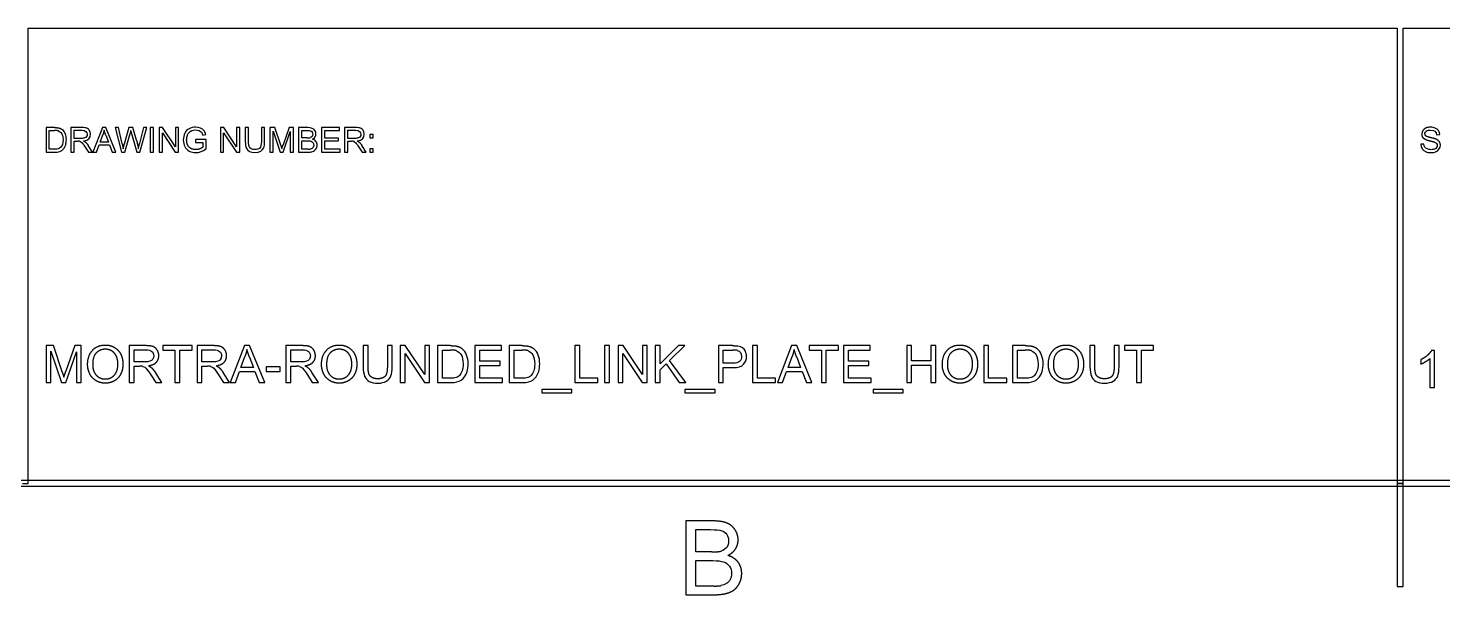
# Model space of a CAD drawing. Header units: millimetres. Extents: x -205 to 205, y -139 to 139.
# Drawn here: x 66.8 to 135.4, y -138.7 to -111.3 of the extents above; entities that cross this region are included whole.
import ezdxf

# ---------------------------------------------------------------- set-up
doc = ezdxf.new("R2010")
doc.units = ezdxf.units.MM
doc.layers.add('visible', color=7, linetype='Continuous', lineweight=30)

msp = doc.modelspace()

# ---------------------------------------------------------------- linework, layer by layer
at = {"layer": 'visible'}
for p, q in [((66.807, -133.333), (66.807, -111.251)), ((66.807, -111.251), (133.193, -111.251)), ((133.193, -111.251), (133.193, -133.333)), ((133.473, -133.333), (133.473, -111.251)), ((133.473, -111.251), (200, -111.251)), ((67.667, -116.07), (67.667, -117.263)), ((68.078, -116.07), (67.667, -116.07)), ((67.825, -117.122), (67.825, -116.211)), ((67.825, -116.211), (68.075, -116.211)), ((68.873, -116.07), (68.873, -117.263)), ((69.402, -116.07), (68.873, -116.07)), ((69.031, -116.597), (69.031, -116.202)), ((69.031, -116.202), (69.408, -116.202)), ((69.37, -116.597), (69.031, -116.597)), ((70.401, -116.07), (69.943, -117.263)), ((70.287, -116.773), (70.418, -116.423)), ((70.571, -116.07), (70.401, -116.07)), ((70.567, -116.443), (70.692, -116.773)), ((71.059, -117.263), (70.571, -116.07)), ((71.015, -116.07), (71.332, -117.263)), ((71.177, -116.07), (71.015, -116.07)), ((71.359, -116.852), (71.177, -116.07)), ((71.69, -116.07), (71.463, -116.876)), ((71.493, -117.263), (71.746, -116.354)), ((71.881, -116.07), (71.69, -116.07)), ((71.819, -116.354), (72.07, -117.263)), ((72.051, -116.674), (71.881, -116.07)), ((72.391, -116.07), (72.204, -116.837)), ((72.222, -117.263), (72.549, -116.07)), ((72.549, -116.07), (72.391, -116.07)), ((72.724, -116.07), (72.724, -117.263)), ((72.882, -116.07), (72.724, -116.07)), ((72.882, -117.263), (72.882, -116.07)), ((73.158, -116.07), (73.158, -117.263)), ((73.32, -116.07), (73.158, -116.07)), ((73.31, -116.326), (73.936, -117.263)), ((73.31, -117.263), (73.31, -116.326)), ((73.947, -117.007), (73.32, -116.07)), ((73.947, -116.07), (73.947, -117.007)), ((74.098, -116.07), (73.947, -116.07)), ((74.098, -117.263), (74.098, -116.07)), ((75.267, -116.443), (75.409, -116.404)), ((76.121, -116.07), (76.121, -117.263)), ((76.283, -116.07), (76.121, -116.07)), ((76.273, -116.326), (76.899, -117.263)), ((76.273, -117.263), (76.273, -116.326)), ((76.91, -117.007), (76.283, -116.07)), ((76.91, -116.07), (76.91, -117.007)), ((77.061, -116.07), (76.91, -116.07)), ((77.061, -117.263), (77.061, -116.07)), ((77.329, -116.07), (77.329, -116.759)), ((77.487, -116.07), (77.329, -116.07)), ((77.487, -116.759), (77.487, -116.07)), ((78.109, -116.07), (78.109, -116.759)), ((78.267, -116.07), (78.109, -116.07)), ((78.267, -116.759), (78.267, -116.07)), ((78.525, -116.07), (78.525, -117.263)), ((78.763, -116.07), (78.525, -116.07)), ((78.677, -116.248), (79.022, -117.263)), ((78.677, -117.263), (78.677, -116.248)), ((79.045, -116.915), (78.763, -116.07)), ((79.165, -117.263), (79.512, -116.265)), ((79.451, -116.07), (79.166, -116.9)), ((79.664, -116.07), (79.451, -116.07)), ((79.512, -116.265), (79.512, -117.263)), ((79.664, -117.263), (79.664, -116.07)), ((79.912, -116.07), (79.912, -117.263)), ((80.36, -116.07), (79.912, -116.07)), ((80.07, -116.571), (80.07, -116.211)), ((80.07, -116.211), (80.308, -116.211)), ((80.328, -116.571), (80.07, -116.571)), ((81.033, -116.07), (81.033, -117.263)), ((81.896, -116.07), (81.033, -116.07)), ((81.191, -116.211), (81.896, -116.211)), ((81.191, -116.576), (81.191, -116.211)), ((81.851, -116.576), (81.191, -116.576)), ((81.851, -116.716), (81.851, -116.576)), ((81.896, -116.211), (81.896, -116.07)), ((82.144, -116.07), (82.144, -117.263)), ((82.673, -116.07), (82.144, -116.07)), ((82.302, -116.597), (82.302, -116.202)), ((82.302, -116.202), (82.68, -116.202)), ((82.641, -116.597), (82.302, -116.597)), ((83.367, -116.399), (83.367, -116.566)), ((83.534, -116.399), (83.367, -116.399)), ((83.367, -116.566), (83.534, -116.566)), ((83.534, -116.566), (83.534, -116.399)), ((135.096, -116.418), (135.247, -116.406)), ((67.667, -117.263), (68.097, -117.263)), ((68.079, -117.122), (67.825, -117.122)), ((68.873, -117.263), (69.031, -117.263)), ((69.031, -116.733), (69.214, -116.733)), ((69.031, -117.263), (69.031, -116.733)), ((69.568, -117.015), (69.726, -117.263)), ((69.924, -117.263), (69.717, -116.938)), ((69.726, -117.263), (69.924, -117.263)), ((69.943, -117.263), (70.111, -117.263)), ((70.111, -117.263), (70.242, -116.902)), ((70.242, -116.902), (70.74, -116.902)), ((70.692, -116.773), (70.287, -116.773)), ((70.74, -116.902), (70.88, -117.263)), ((70.88, -117.263), (71.059, -117.263)), ((71.332, -117.263), (71.493, -117.263)), ((72.07, -117.263), (72.222, -117.263)), ((72.724, -117.263), (72.882, -117.263)), ((73.158, -117.263), (73.31, -117.263)), ((73.936, -117.263), (74.098, -117.263)), ((75.427, -116.654), (74.922, -116.655)), ((74.922, -116.655), (74.922, -116.795)), ((74.922, -116.795), (75.272, -116.795)), ((75.272, -116.795), (75.272, -117.017)), ((75.427, -117.097), (75.427, -116.654)), ((76.121, -117.263), (76.273, -117.263)), ((76.899, -117.263), (77.061, -117.263)), ((78.525, -117.263), (78.677, -117.263)), ((79.022, -117.263), (79.165, -117.263)), ((79.512, -117.263), (79.664, -117.263)), ((79.912, -117.263), (80.367, -117.263)), ((80.07, -117.122), (80.07, -116.712)), ((80.07, -116.712), (80.346, -116.712)), ((80.367, -117.122), (80.07, -117.122)), ((81.033, -117.263), (81.924, -117.263)), ((81.191, -116.716), (81.851, -116.716)), ((81.191, -117.122), (81.191, -116.716)), ((81.924, -117.122), (81.191, -117.122)), ((81.924, -117.263), (81.924, -117.122)), ((82.144, -117.263), (82.302, -117.263)), ((82.302, -116.733), (82.485, -116.733)), ((82.302, -117.263), (82.302, -116.733)), ((82.839, -117.015), (82.997, -117.263)), ((83.196, -117.263), (82.988, -116.938)), ((82.997, -117.263), (83.196, -117.263)), ((83.367, -117.096), (83.367, -117.263)), ((83.534, -117.096), (83.367, -117.096)), ((83.367, -117.263), (83.534, -117.263)), ((83.534, -117.263), (83.534, -117.096)), ((134.482, -116.867), (134.333, -116.88)), ((67.667, -126.65), (67.667, -128.44)), ((68.023, -126.65), (67.667, -126.65)), ((68.447, -127.918), (68.023, -126.65)), ((69.056, -126.65), (68.627, -127.896)), ((69.374, -126.65), (69.056, -126.65)), ((69.374, -128.44), (69.374, -126.65)), ((71.705, -126.65), (71.705, -128.44)), ((72.498, -126.65), (71.705, -126.65)), ((71.942, -127.44), (71.942, -126.848)), ((71.942, -126.848), (72.508, -126.848)), ((73.327, -126.65), (73.327, -126.862)), ((74.746, -126.65), (73.327, -126.65)), ((73.327, -126.862), (73.917, -126.862)), ((73.917, -126.862), (73.917, -128.44)), ((74.153, -126.862), (74.746, -126.862)), ((74.153, -128.44), (74.153, -126.862)), ((74.746, -126.862), (74.746, -126.65)), ((74.992, -126.65), (74.992, -128.44)), ((75.786, -126.65), (74.992, -126.65)), ((75.229, -127.44), (75.229, -126.848)), ((75.229, -126.848), (75.795, -126.848)), ((77.285, -126.65), (76.597, -128.44)), ((77.54, -126.65), (77.285, -126.65)), ((78.272, -128.44), (77.54, -126.65)), ((79.298, -126.65), (79.298, -128.44)), ((80.091, -126.65), (79.298, -126.65)), ((79.534, -127.44), (79.534, -126.848)), ((79.534, -126.848), (80.101, -126.848)), ((83.048, -126.65), (83.048, -127.684)), ((83.284, -126.65), (83.048, -126.65)), ((83.284, -127.683), (83.284, -126.65)), ((84.218, -126.65), (84.218, -127.683)), ((84.455, -126.65), (84.218, -126.65)), ((84.455, -127.684), (84.455, -126.65)), ((84.847, -126.65), (84.847, -128.44)), ((85.09, -126.65), (84.847, -126.65)), ((86.03, -128.055), (85.09, -126.65)), ((86.03, -126.65), (86.03, -128.055)), ((86.257, -126.65), (86.03, -126.65)), ((86.257, -128.44), (86.257, -126.65)), ((86.655, -126.65), (86.655, -128.44)), ((87.271, -126.65), (86.655, -126.65)), ((86.892, -128.229), (86.892, -126.862)), ((86.892, -126.862), (87.267, -126.862)), ((88.465, -126.65), (88.465, -128.44)), ((89.759, -126.65), (88.465, -126.65)), ((88.702, -126.862), (89.759, -126.862)), ((88.702, -127.41), (88.702, -126.862)), ((89.759, -126.862), (89.759, -126.65)), ((90.128, -126.65), (90.128, -128.44)), ((90.744, -126.65), (90.128, -126.65)), ((90.364, -128.229), (90.364, -126.862)), ((90.364, -126.862), (90.74, -126.862)), ((93.314, -126.65), (93.314, -128.44)), ((93.55, -126.65), (93.314, -126.65)), ((93.55, -128.229), (93.55, -126.65)), ((94.754, -126.65), (94.754, -128.44)), ((94.991, -126.65), (94.754, -126.65)), ((94.991, -128.44), (94.991, -126.65)), ((95.406, -126.65), (95.406, -128.44)), ((95.649, -126.65), (95.406, -126.65)), ((96.589, -128.055), (95.649, -126.65)), ((96.589, -126.65), (96.589, -128.055)), ((96.816, -126.65), (96.589, -126.65)), ((96.816, -128.44), (96.816, -126.65)), ((97.204, -126.65), (97.204, -128.44)), ((97.441, -126.65), (97.204, -126.65)), ((97.441, -127.538), (97.441, -126.65)), ((98.33, -126.65), (97.441, -127.538)), ((97.9, -127.376), (98.651, -126.65)), ((98.651, -126.65), (98.33, -126.65)), ((100.272, -126.65), (100.272, -128.44)), ((100.947, -126.65), (100.272, -126.65)), ((100.508, -127.501), (100.508, -126.862)), ((100.508, -126.862), (100.966, -126.862)), ((101.929, -126.65), (101.929, -128.44)), ((102.166, -126.65), (101.929, -126.65)), ((102.166, -128.229), (102.166, -126.65)), ((103.82, -126.65), (103.133, -128.44)), ((104.075, -126.65), (103.82, -126.65)), ((104.808, -128.44), (104.075, -126.65)), ((104.677, -126.65), (104.677, -126.862)), ((106.096, -126.65), (104.677, -126.65)), ((104.677, -126.862), (105.267, -126.862)), ((105.267, -126.862), (105.267, -128.44)), ((105.504, -126.862), (106.096, -126.862)), ((105.504, -128.44), (105.504, -126.862)), ((106.096, -126.862), (106.096, -126.65)), ((106.343, -126.65), (106.343, -128.44)), ((107.637, -126.65), (106.343, -126.65)), ((106.58, -126.862), (107.637, -126.862)), ((106.58, -127.41), (106.58, -126.862)), ((107.637, -126.862), (107.637, -126.65)), ((109.404, -126.65), (109.404, -128.44)), ((109.641, -126.65), (109.404, -126.65)), ((109.641, -127.385), (109.641, -126.65)), ((110.571, -126.65), (110.571, -127.385)), ((110.808, -126.65), (110.571, -126.65)), ((110.808, -128.44), (110.808, -126.65)), ((113.137, -126.65), (113.137, -128.44)), ((113.373, -126.65), (113.137, -126.65)), ((113.373, -128.229), (113.373, -126.65)), ((114.537, -126.65), (114.537, -128.44)), ((115.153, -126.65), (114.537, -126.65)), ((114.774, -128.229), (114.774, -126.862)), ((114.774, -126.862), (115.15, -126.862)), ((118.29, -126.65), (118.29, -127.684)), ((118.527, -126.65), (118.29, -126.65)), ((118.527, -127.683), (118.527, -126.65)), ((119.461, -126.65), (119.461, -127.683)), ((119.698, -126.65), (119.461, -126.65)), ((119.698, -127.684), (119.698, -126.65)), ((119.958, -126.65), (119.958, -126.862)), ((121.376, -126.65), (119.958, -126.65)), ((119.958, -126.862), (120.548, -126.862)), ((120.548, -126.862), (120.548, -128.44)), ((120.784, -126.862), (121.376, -126.862)), ((120.784, -128.44), (120.784, -126.862)), ((121.376, -126.862), (121.376, -126.65)), ((134.993, -126.879), (134.851, -126.879)), ((134.993, -128.676), (134.993, -126.879)), ((67.895, -126.917), (68.413, -128.44)), ((67.895, -128.44), (67.895, -126.917)), ((68.626, -128.44), (69.146, -126.942)), ((69.146, -126.942), (69.146, -128.44)), ((72.451, -127.44), (71.942, -127.44)), ((75.738, -127.44), (75.229, -127.44)), ((77.114, -127.705), (77.31, -127.18)), ((77.534, -127.21), (77.72, -127.705)), ((80.043, -127.44), (79.534, -127.44)), ((85.074, -127.034), (86.014, -128.44)), ((85.074, -128.44), (85.074, -127.034)), ((89.692, -127.41), (88.702, -127.41)), ((89.692, -127.62), (89.692, -127.41)), ((95.633, -127.034), (96.573, -128.44)), ((95.633, -128.44), (95.633, -127.034)), ((97.441, -127.82), (97.734, -127.534)), ((97.734, -127.534), (98.371, -128.44)), ((98.684, -128.44), (97.9, -127.376)), ((100.971, -127.501), (100.508, -127.501)), ((103.649, -127.705), (103.846, -127.18)), ((104.069, -127.21), (104.256, -127.705)), ((107.57, -127.41), (106.58, -127.41)), ((107.57, -127.62), (107.57, -127.41)), ((110.571, -127.385), (109.641, -127.385)), ((134.333, -127.329), (134.333, -127.541)), ((134.773, -127.276), (134.773, -128.676)), ((71.942, -127.645), (72.216, -127.645)), ((71.942, -128.44), (71.942, -127.645)), ((72.747, -128.068), (72.984, -128.44)), ((73.282, -128.44), (72.971, -127.953)), ((75.229, -127.645), (75.504, -127.645)), ((75.229, -128.44), (75.229, -127.645)), ((76.035, -128.068), (76.271, -128.44)), ((76.569, -128.44), (76.258, -127.953)), ((76.849, -128.44), (77.045, -127.898)), ((77.045, -127.898), (77.794, -127.898)), ((77.72, -127.705), (77.114, -127.705)), ((77.794, -127.898), (78.002, -128.44)), ((78.348, -127.682), (78.348, -127.903)), ((79.023, -127.682), (78.348, -127.682)), ((78.348, -127.903), (79.023, -127.903)), ((79.023, -127.903), (79.023, -127.682)), ((79.534, -127.645), (79.809, -127.645)), ((79.534, -128.44), (79.534, -127.645)), ((80.34, -128.068), (80.577, -128.44)), ((80.875, -128.44), (80.563, -127.953)), ((87.274, -128.229), (86.892, -128.229)), ((88.702, -127.62), (89.692, -127.62)), ((88.702, -128.229), (88.702, -127.62)), ((89.8, -128.229), (88.702, -128.229)), ((89.8, -128.44), (89.8, -128.229)), ((90.747, -128.229), (90.364, -128.229)), ((94.432, -128.229), (93.55, -128.229)), ((94.432, -128.44), (94.432, -128.229)), ((97.441, -128.44), (97.441, -127.82)), ((100.508, -127.712), (100.967, -127.712)), ((100.508, -128.44), (100.508, -127.712)), ((103.048, -128.229), (102.166, -128.229)), ((103.048, -128.44), (103.048, -128.229)), ((103.384, -128.44), (103.581, -127.898)), ((103.581, -127.898), (104.329, -127.898)), ((104.256, -127.705), (103.649, -127.705)), ((104.329, -127.898), (104.538, -128.44)), ((106.58, -127.62), (107.57, -127.62)), ((106.58, -128.229), (106.58, -127.62)), ((107.679, -128.229), (106.58, -128.229)), ((107.679, -128.44), (107.679, -128.229)), ((109.641, -127.597), (110.571, -127.597)), ((109.641, -128.44), (109.641, -127.597)), ((110.571, -127.597), (110.571, -128.44)), ((114.255, -128.229), (113.373, -128.229)), ((114.255, -128.44), (114.255, -128.229)), ((115.156, -128.229), (114.774, -128.229)), ((67.667, -128.44), (67.895, -128.44)), ((68.413, -128.44), (68.626, -128.44)), ((69.146, -128.44), (69.374, -128.44)), ((71.705, -128.44), (71.942, -128.44)), ((72.984, -128.44), (73.282, -128.44)), ((73.917, -128.44), (74.153, -128.44)), ((74.992, -128.44), (75.229, -128.44)), ((76.271, -128.44), (76.569, -128.44)), ((76.597, -128.44), (76.849, -128.44)), ((78.002, -128.44), (78.272, -128.44)), ((79.298, -128.44), (79.534, -128.44)), ((80.577, -128.44), (80.875, -128.44)), ((84.847, -128.44), (85.074, -128.44)), ((86.014, -128.44), (86.257, -128.44)), ((86.655, -128.44), (87.3, -128.44)), ((88.465, -128.44), (89.8, -128.44)), ((90.128, -128.44), (90.773, -128.44)), ((91.702, -128.778), (91.702, -128.937)), ((93.159, -128.778), (91.702, -128.778)), ((91.702, -128.937), (93.159, -128.937)), ((93.159, -128.937), (93.159, -128.778)), ((93.314, -128.44), (94.432, -128.44)), ((94.754, -128.44), (94.991, -128.44)), ((95.406, -128.44), (95.633, -128.44)), ((96.573, -128.44), (96.816, -128.44)), ((97.204, -128.44), (97.441, -128.44)), ((98.371, -128.44), (98.684, -128.44)), ((98.651, -128.778), (98.651, -128.937)), ((100.107, -128.778), (98.651, -128.778)), ((98.651, -128.937), (100.107, -128.937)), ((100.107, -128.937), (100.107, -128.778)), ((100.272, -128.44), (100.508, -128.44)), ((101.929, -128.44), (103.048, -128.44)), ((103.133, -128.44), (103.384, -128.44)), ((104.538, -128.44), (104.808, -128.44)), ((105.267, -128.44), (105.504, -128.44)), ((106.343, -128.44), (107.679, -128.44)), ((107.775, -128.778), (107.775, -128.937)), ((109.232, -128.778), (107.775, -128.778)), ((107.775, -128.937), (109.232, -128.937)), ((109.232, -128.937), (109.232, -128.778)), ((109.404, -128.44), (109.641, -128.44)), ((110.571, -128.44), (110.808, -128.44)), ((113.137, -128.44), (114.255, -128.44)), ((114.537, -128.44), (115.183, -128.44)), ((120.548, -128.44), (120.784, -128.44)), ((134.773, -128.676), (134.993, -128.676)), ((-200.14, -133.473), (200.14, -133.473)), ((199.86, -133.193), (-199.86, -133.193)), ((66.527, -133.333), (66.807, -133.333)), ((133.473, -133.333), (133.193, -133.333)), ((133.193, -133.333), (133.193, -138.333)), ((133.193, -133.333), (133.473, -133.333)), ((133.473, -138.333), (133.473, -133.333)), ((98.699, -135.156), (98.699, -138.735)), ((100.042, -135.156), (98.699, -135.156)), ((99.172, -136.66), (99.172, -135.578)), ((99.172, -135.578), (99.888, -135.578)), ((99.946, -136.66), (99.172, -136.66)), ((99.172, -138.313), (99.172, -137.082)), ((99.172, -137.082), (100, -137.082)), ((100.063, -138.313), (99.172, -138.313)), ((133.193, -138.333), (133.473, -138.333)), ((98.699, -138.735), (100.063, -138.735))]:
    msp.add_line(p, q, dxfattribs=at)
for points in [[(68.279, -116.235), (68.216, -116.211), (68.075, -116.211)], [(68.078, -116.07), (68.217, -116.07), (68.29, -116.087)], [(68.29, -116.087), (68.393, -116.111), (68.465, -116.173)], [(70.482, -116.195), (70.46, -116.31), (70.418, -116.423)], [(70.567, -116.443), (70.51, -116.292), (70.482, -116.195)], [(71.781, -116.214), (71.763, -116.296), (71.746, -116.354)], [(71.819, -116.354), (71.787, -116.24), (71.781, -116.214)], [(80.328, -116.571), (80.433, -116.571), (80.478, -116.558)], [(69.302, -116.739), (69.275, -116.733), (69.214, -116.733)], [(69.49, -116.72), (69.553, -116.75), (69.586, -116.78)], [(69.586, -116.78), (69.655, -116.843), (69.717, -116.938)], [(71.359, -116.852), (71.388, -116.975), (71.409, -117.096)], [(71.409, -117.096), (71.455, -116.905), (71.463, -116.876)], [(72.051, -116.674), (72.116, -116.899), (72.144, -117.096)], [(72.144, -117.096), (72.167, -116.983), (72.204, -116.837)], [(79.045, -116.915), (79.084, -117.033), (79.102, -117.091)], [(79.102, -117.091), (79.123, -117.026), (79.166, -116.9)], [(80.367, -117.122), (80.443, -117.122), (80.474, -117.117)], [(82.573, -116.739), (82.546, -116.733), (82.485, -116.733)], [(82.762, -116.72), (82.825, -116.75), (82.857, -116.78)], [(82.857, -116.78), (82.926, -116.843), (82.988, -116.938)], [(77.407, -126.838), (77.372, -127.011), (77.31, -127.18)], [(77.534, -127.21), (77.448, -126.984), (77.407, -126.838)], [(87.574, -126.898), (87.479, -126.862), (87.267, -126.862)], [(87.271, -126.65), (87.48, -126.65), (87.59, -126.676)], [(87.59, -126.676), (87.744, -126.711), (87.852, -126.804)], [(91.047, -126.898), (90.952, -126.862), (90.74, -126.862)], [(90.744, -126.65), (90.953, -126.65), (91.063, -126.676)], [(91.063, -126.676), (91.216, -126.711), (91.325, -126.804)], [(100.947, -126.65), (101.125, -126.65), (101.219, -126.668)], [(101.187, -126.878), (101.127, -126.862), (100.966, -126.862)], [(103.942, -126.838), (103.908, -127.011), (103.846, -127.18)], [(104.069, -127.21), (103.984, -126.984), (103.942, -126.838)], [(115.456, -126.898), (115.361, -126.862), (115.15, -126.862)], [(115.153, -126.65), (115.362, -126.65), (115.472, -126.676)], [(115.472, -126.676), (115.626, -126.711), (115.734, -126.804)], [(68.447, -127.918), (68.505, -128.095), (68.532, -128.182)], [(68.532, -128.182), (68.563, -128.085), (68.627, -127.896)], [(72.348, -127.654), (72.308, -127.645), (72.216, -127.645)], [(72.631, -127.626), (72.725, -127.671), (72.774, -127.715)], [(72.774, -127.715), (72.878, -127.81), (72.971, -127.953)], [(75.635, -127.654), (75.595, -127.645), (75.504, -127.645)], [(75.919, -127.626), (76.013, -127.671), (76.061, -127.715)], [(76.061, -127.715), (76.165, -127.81), (76.258, -127.953)], [(79.941, -127.654), (79.901, -127.645), (79.809, -127.645)], [(80.224, -127.626), (80.318, -127.671), (80.367, -127.715)], [(80.367, -127.715), (80.471, -127.81), (80.563, -127.953)], [(99.946, -136.66), (100.261, -136.66), (100.398, -136.618)], [(100.063, -138.313), (100.293, -138.313), (100.386, -138.295)]]:
    msp.add_open_spline(points, degree=2, dxfattribs=at)
for points, degree, knots in [([(68.279, -116.235), (68.338, -116.258), (68.388, -116.303), (68.429, -116.37), (68.47, -116.437), (68.49, -116.533), (68.49, -116.658), (68.491, -116.838), (68.446, -116.964), (68.371, -117.039), (68.316, -117.091), (68.239, -117.123), (68.079, -117.122)], 3, [0, 0, 0, 0, 1, 1, 1, 2, 2, 2, 3.443478, 3.443478, 3.443478, 4.468557, 4.468557, 4.468557, 4.468557]), ([(68.097, -117.263), (68.241, -117.263), (68.353, -117.236), (68.431, -117.183), (68.509, -117.13), (68.58, -117.042), (68.621, -116.901), (68.642, -116.831), (68.653, -116.751), (68.653, -116.66), (68.653, -116.554), (68.637, -116.459), (68.606, -116.377), (68.575, -116.294), (68.528, -116.226), (68.465, -116.173)], 3, [0, 0, 0, 0, 2, 2, 2, 4, 4, 4, 5, 5, 5, 6.173653, 6.173653, 6.173653, 7.347305, 7.347305, 7.347305, 7.347305]), ([(69.408, -116.202), (69.586, -116.199), (69.663, -116.285), (69.664, -116.396), (69.664, -116.471), (69.62, -116.546), (69.539, -116.574), (69.499, -116.589), (69.442, -116.597), (69.37, -116.597)], 3, [0, 0, 0, 0, 2, 2, 2, 3.365385, 3.365385, 3.365385, 4.048077, 4.048077, 4.048077, 4.048077]), ([(69.49, -116.72), (69.72, -116.691), (69.826, -116.562), (69.826, -116.396), (69.826, -116.33), (69.81, -116.27), (69.777, -116.216), (69.744, -116.162), (69.7, -116.124), (69.644, -116.102), (69.589, -116.081), (69.508, -116.07), (69.402, -116.07)], 3, [0, 0, 0, 0, 2, 2, 2, 2.775641, 2.775641, 2.775641, 3.551282, 3.551282, 3.551282, 4.326923, 4.326923, 4.326923, 4.326923]), ([(75.409, -116.404), (75.389, -116.324), (75.358, -116.258), (75.319, -116.208), (75.242, -116.11), (75.091, -116.049), (74.921, -116.05), (74.686, -116.05), (74.491, -116.146), (74.396, -116.347), (74.348, -116.448), (74.324, -116.556), (74.324, -116.672), (74.324, -116.79), (74.348, -116.896), (74.397, -116.991), (74.446, -117.086), (74.518, -117.158), (74.614, -117.208), (74.709, -117.258), (74.816, -117.284), (74.933, -117.284), (75.107, -117.283), (75.272, -117.221), (75.427, -117.097)], 3, [0, 0, 0, 0, 1, 1, 1, 3, 3, 3, 5.754717, 5.754717, 5.754717, 7.132075, 7.132075, 7.132075, 8.522306, 8.522306, 8.522306, 9.912537, 9.912537, 9.912537, 11.302768, 11.302768, 11.302768, 13.36237, 13.36237, 13.36237, 13.36237]), ([(75.272, -117.017), (75.222, -117.062), (75.124, -117.102), (75.027, -117.141), (74.924, -117.141), (74.806, -117.141), (74.701, -117.089), (74.596, -117.037), (74.541, -116.93), (74.486, -116.822), (74.486, -116.663), (74.486, -116.533), (74.532, -116.423)], 2, [0, 0, 0, 1, 1, 2, 2, 3.150794, 3.150794, 4.301587, 4.301587, 5.452381, 5.452381, 6.385933, 6.385933, 6.385933]), ([(74.532, -116.423), (74.55, -116.38), (74.575, -116.34), (74.607, -116.305), (74.672, -116.234), (74.778, -116.184), (74.922, -116.185), (75.04, -116.184), (75.149, -116.231), (75.2, -116.3), (75.227, -116.334), (75.249, -116.382), (75.267, -116.443)], 3, [0, 0, 0, 0, 1, 1, 1, 3, 3, 3, 4.669173, 4.669173, 4.669173, 5.503759, 5.503759, 5.503759, 5.503759]), ([(80.308, -116.211), (80.394, -116.211), (80.454, -116.216), (80.49, -116.228), (80.56, -116.248), (80.6, -116.316), (80.6, -116.394), (80.599, -116.478), (80.559, -116.533), (80.478, -116.558)], 3, [0, 0, 0, 0, 1, 1, 1, 3, 3, 3, 5.109589, 5.109589, 5.109589, 5.109589]), ([(80.588, -116.628), (80.7, -116.575), (80.755, -116.476), (80.755, -116.375), (80.755, -116.321), (80.739, -116.268), (80.708, -116.218), (80.644, -116.117), (80.544, -116.07), (80.36, -116.07)], 3, [0, 0, 0, 0, 2, 2, 2, 3.074468, 3.074468, 3.074468, 5.223404, 5.223404, 5.223404, 5.223404]), ([(82.68, -116.202), (82.858, -116.199), (82.934, -116.285), (82.935, -116.396), (82.935, -116.471), (82.892, -116.546), (82.811, -116.574), (82.77, -116.589), (82.714, -116.597), (82.641, -116.597)], 3, [0, 0, 0, 0, 2, 2, 2, 3.365385, 3.365385, 3.365385, 4.048077, 4.048077, 4.048077, 4.048077]), ([(82.762, -116.72), (82.992, -116.691), (83.097, -116.562), (83.098, -116.396), (83.098, -116.33), (83.081, -116.27), (83.048, -116.216), (83.015, -116.162), (82.971, -116.124), (82.916, -116.102), (82.86, -116.081), (82.78, -116.07), (82.673, -116.07)], 3, [0, 0, 0, 0, 2, 2, 2, 2.775641, 2.775641, 2.775641, 3.551282, 3.551282, 3.551282, 4.326923, 4.326923, 4.326923, 4.326923]), ([(135.247, -116.406), (135.242, -116.268), (135.168, -116.148), (135.033, -116.093), (134.965, -116.064), (134.887, -116.05), (134.799, -116.05), (134.719, -116.05), (134.646, -116.063), (134.58, -116.09), (134.449, -116.142), (134.378, -116.261), (134.379, -116.379), (134.378, -116.49), (134.435, -116.577), (134.548, -116.638)], 3, [0, 0, 0, 0, 2, 2, 2, 3, 3, 3, 3.907975, 3.907975, 3.907975, 5.723926, 5.723926, 5.723926, 7.376278, 7.376278, 7.376278, 7.376278]), ([(134.577, -116.474), (134.547, -116.446), (134.531, -116.411), (134.531, -116.368), (134.531, -116.319), (134.553, -116.276), (134.597, -116.241), (134.64, -116.206), (134.71, -116.189), (134.805, -116.189), (134.99, -116.189), (135.079, -116.267), (135.096, -116.418)], 3, [0, 0, 0, 0, 1, 1, 1, 2.151899, 2.151899, 2.151899, 3.303797, 3.303797, 3.303797, 5.515967, 5.515967, 5.515967, 5.515967]), ([(135.08, -116.635), (135.008, -116.602), (134.816, -116.559), (134.623, -116.515), (134.577, -116.474)], 2, [0, 0, 0, 1, 1, 2, 2, 2]), ([(69.302, -116.739), (69.352, -116.753), (69.393, -116.773), (69.454, -116.851), (69.484, -116.889), (69.522, -116.943), (69.568, -117.015)], 3, [0, 0, 0, 0, 2, 2, 2, 3, 3, 3, 3]), ([(77.329, -116.759), (77.329, -116.886), (77.344, -116.986), (77.375, -117.059), (77.435, -117.206), (77.577, -117.281), (77.801, -117.284), (78.031, -117.286), (78.172, -117.183), (78.227, -117.045), (78.254, -116.975), (78.267, -116.879), (78.267, -116.759)], 3, [0, 0, 0, 0, 1, 1, 1, 3, 3, 3, 5.058252, 5.058252, 5.058252, 6.087379, 6.087379, 6.087379, 6.087379]), ([(78.109, -116.759), (78.109, -116.908), (78.085, -117.01), (78.035, -117.062), (77.986, -117.115), (77.903, -117.141), (77.787, -117.141), (77.653, -117.142), (77.553, -117.085), (77.516, -116.988), (77.496, -116.939), (77.487, -116.862), (77.487, -116.759)], 3, [0, 0, 0, 0, 1, 1, 1, 2, 2, 2, 3.168224, 3.168224, 3.168224, 3.752336, 3.752336, 3.752336, 3.752336]), ([(80.346, -116.712), (80.422, -116.712), (80.48, -116.719), (80.52, -116.732), (80.6, -116.758), (80.65, -116.83), (80.649, -116.917), (80.649, -116.955), (80.641, -116.989), (80.626, -117.018), (80.594, -117.077), (80.547, -117.103), (80.474, -117.117)], 3, [0, 0, 0, 0, 1, 1, 1, 3, 3, 3, 3.853659, 3.853659, 3.853659, 5.560976, 5.560976, 5.560976, 5.560976]), ([(80.367, -117.263), (80.443, -117.263), (80.507, -117.257), (80.559, -117.243), (80.665, -117.215), (80.729, -117.171), (80.777, -117.073), (80.801, -117.025), (80.813, -116.973), (80.813, -116.917), (80.813, -116.848), (80.793, -116.788), (80.755, -116.737), (80.716, -116.686), (80.66, -116.65), (80.588, -116.628)], 3, [0, 0, 0, 0, 1, 1, 1, 3, 3, 3, 4, 4, 4, 5.242718, 5.242718, 5.242718, 6.485437, 6.485437, 6.485437, 6.485437]), ([(82.573, -116.739), (82.623, -116.753), (82.664, -116.773), (82.725, -116.851), (82.755, -116.889), (82.793, -116.943), (82.839, -117.015)], 3, [0, 0, 0, 0, 2, 2, 2, 3, 3, 3, 3]), ([(134.333, -116.88), (134.336, -117.037), (134.426, -117.176), (134.571, -117.236), (134.644, -117.268), (134.734, -117.284), (134.842, -117.284), (134.927, -117.284), (135.004, -117.268), (135.072, -117.237), (135.207, -117.177), (135.284, -117.05), (135.283, -116.926), (135.285, -116.797), (135.217, -116.7), (135.08, -116.635)], 3, [0, 0, 0, 0, 2, 2, 2, 3, 3, 3, 3.788945, 3.788945, 3.788945, 5.366834, 5.366834, 5.366834, 6.95821, 6.95821, 6.95821, 6.95821]), ([(134.991, -116.771), (135.092, -116.809), (135.13, -116.864), (135.131, -116.939), (135.131, -117.012), (135.087, -117.08), (134.994, -117.115), (134.948, -117.133), (134.895, -117.142), (134.835, -117.142), (134.767, -117.142), (134.706, -117.13), (134.652, -117.107), (134.541, -117.058), (134.498, -116.987), (134.482, -116.867)], 3, [0, 0, 0, 0, 2, 2, 2, 3.971014, 3.971014, 3.971014, 4.956522, 4.956522, 4.956522, 6.066327, 6.066327, 6.066327, 8.285938, 8.285938, 8.285938, 8.285938]), ([(134.548, -116.638), (134.614, -116.673), (134.778, -116.713), (134.943, -116.752), (134.991, -116.771)], 2, [0, 0, 0, 1, 1, 2, 2, 2]), ([(69.684, -127.568), (69.684, -127.804), (69.787, -128.015), (69.89, -128.226), (70.089, -128.348), (70.288, -128.471), (70.54, -128.471), (70.773, -128.471), (70.975, -128.36), (71.176, -128.25), (71.286, -128.035), (71.396, -127.82), (71.396, -127.548), (71.396, -127.279), (71.292, -127.067), (71.187, -126.856), (70.988, -126.737), (70.789, -126.619), (70.541, -126.619), (70.163, -126.619), (69.924, -126.871), (69.684, -127.123), (69.684, -127.568)], 2, [0, 0, 0, 1, 1, 2, 2, 3, 3, 3.922705, 3.922705, 4.845411, 4.845411, 5.768116, 5.768116, 6.678408, 6.678408, 7.5887, 7.5887, 8.498993, 8.498993, 9.889094, 9.889094, 11.279196, 11.279196, 11.279196]), ([(69.929, -127.572), (69.929, -127.168), (70.11, -126.995), (70.291, -126.823), (70.543, -126.823), (70.72, -126.823), (70.862, -126.912), (71.004, -127.002), (71.078, -127.165), (71.152, -127.328), (71.152, -127.546), (71.152, -127.892), (70.979, -128.08), (70.806, -128.268), (70.539, -128.268), (70.277, -128.268), (70.103, -128.082), (69.929, -127.896), (69.929, -127.572)], 2, [0, 0, 0, 1, 1, 2, 2, 2.703883, 2.703883, 3.407767, 3.407767, 4.11165, 4.11165, 5.224494, 5.224494, 6.337338, 6.337338, 7.429856, 7.429856, 8.522374, 8.522374, 8.522374]), ([(72.508, -126.848), (72.641, -126.848), (72.738, -126.875), (72.799, -126.93), (72.861, -126.985), (72.891, -127.054), (72.891, -127.139), (72.891, -127.197), (72.875, -127.25), (72.844, -127.299), (72.777, -127.398), (72.67, -127.44), (72.451, -127.44)], 3, [0, 0, 0, 0, 1, 1, 1, 2, 2, 2, 2.682692, 2.682692, 2.682692, 4.048077, 4.048077, 4.048077, 4.048077]), ([(72.631, -127.626), (72.889, -127.59), (73.012, -127.46), (73.135, -127.329), (73.135, -127.139), (73.135, -126.991), (73.061, -126.869), (72.986, -126.747), (72.862, -126.699), (72.737, -126.65), (72.498, -126.65)], 2, [0, 0, 0, 1, 1, 2, 2, 2.775641, 2.775641, 3.551282, 3.551282, 4.326923, 4.326923, 4.326923]), ([(75.795, -126.848), (75.928, -126.848), (76.025, -126.875), (76.086, -126.93), (76.148, -126.985), (76.179, -127.054), (76.179, -127.139), (76.179, -127.197), (76.163, -127.25), (76.131, -127.299), (76.065, -127.398), (75.957, -127.44), (75.738, -127.44)], 3, [0, 0, 0, 0, 1, 1, 1, 2, 2, 2, 2.682692, 2.682692, 2.682692, 4.048077, 4.048077, 4.048077, 4.048077]), ([(75.919, -127.626), (76.176, -127.59), (76.299, -127.46), (76.423, -127.329), (76.423, -127.139), (76.423, -126.991), (76.348, -126.869), (76.274, -126.747), (76.149, -126.699), (76.025, -126.65), (75.786, -126.65)], 2, [0, 0, 0, 1, 1, 2, 2, 2.775641, 2.775641, 3.551282, 3.551282, 4.326923, 4.326923, 4.326923]), ([(80.101, -126.848), (80.233, -126.848), (80.33, -126.875), (80.392, -126.93), (80.453, -126.985), (80.484, -127.054), (80.484, -127.139), (80.484, -127.197), (80.468, -127.25), (80.436, -127.299), (80.37, -127.398), (80.263, -127.44), (80.043, -127.44)], 3, [0, 0, 0, 0, 1, 1, 1, 2, 2, 2, 2.682692, 2.682692, 2.682692, 4.048077, 4.048077, 4.048077, 4.048077]), ([(80.224, -127.626), (80.482, -127.59), (80.605, -127.46), (80.728, -127.329), (80.728, -127.139), (80.728, -126.991), (80.654, -126.869), (80.579, -126.747), (80.455, -126.699), (80.33, -126.65), (80.091, -126.65)], 2, [0, 0, 0, 1, 1, 2, 2, 2.775641, 2.775641, 3.551282, 3.551282, 4.326923, 4.326923, 4.326923]), ([(81.027, -127.568), (81.027, -127.804), (81.13, -128.015), (81.232, -128.226), (81.431, -128.348), (81.63, -128.471), (81.883, -128.471), (82.116, -128.471), (82.318, -128.36), (82.519, -128.25), (82.629, -128.035), (82.739, -127.82), (82.739, -127.548), (82.739, -127.279), (82.634, -127.067), (82.53, -126.856), (82.331, -126.737), (82.132, -126.619), (81.884, -126.619), (81.506, -126.619), (81.267, -126.871), (81.027, -127.123), (81.027, -127.568)], 2, [0, 0, 0, 1, 1, 2, 2, 3, 3, 3.922705, 3.922705, 4.845411, 4.845411, 5.768116, 5.768116, 6.678408, 6.678408, 7.5887, 7.5887, 8.498993, 8.498993, 9.889094, 9.889094, 11.279196, 11.279196, 11.279196]), ([(81.271, -127.572), (81.271, -127.168), (81.453, -126.995), (81.634, -126.823), (81.885, -126.823), (82.062, -126.823), (82.205, -126.912), (82.347, -127.002), (82.421, -127.165), (82.495, -127.328), (82.495, -127.546), (82.495, -127.892), (82.322, -128.08), (82.149, -128.268), (81.882, -128.268), (81.619, -128.268), (81.445, -128.082), (81.271, -127.896), (81.271, -127.572)], 2, [0, 0, 0, 1, 1, 2, 2, 2.703883, 2.703883, 3.407767, 3.407767, 4.11165, 4.11165, 5.224494, 5.224494, 6.337338, 6.337338, 7.429856, 7.429856, 8.522374, 8.522374, 8.522374]), ([(87.3, -128.44), (87.517, -128.439), (87.684, -128.399), (87.802, -128.32), (87.918, -128.24), (88.024, -128.108), (88.087, -127.897), (88.118, -127.792), (88.134, -127.671), (88.134, -127.535), (88.134, -127.376), (88.111, -127.234), (88.064, -127.11), (88.017, -126.986), (87.947, -126.884), (87.852, -126.804)], 3, [0, 0, 0, 0, 2, 2, 2, 4, 4, 4, 5, 5, 5, 6.173653, 6.173653, 6.173653, 7.347305, 7.347305, 7.347305, 7.347305]), ([(90.773, -128.44), (90.99, -128.439), (91.157, -128.399), (91.274, -128.32), (91.391, -128.24), (91.497, -128.108), (91.559, -127.897), (91.591, -127.792), (91.607, -127.671), (91.607, -127.535), (91.607, -127.376), (91.584, -127.234), (91.537, -127.11), (91.49, -126.986), (91.42, -126.884), (91.325, -126.804)], 3, [0, 0, 0, 0, 2, 2, 2, 4, 4, 4, 5, 5, 5, 6.173653, 6.173653, 6.173653, 7.347305, 7.347305, 7.347305, 7.347305]), ([(100.967, -127.712), (101.221, -127.712), (101.396, -127.66), (101.492, -127.554), (101.589, -127.449), (101.638, -127.32), (101.638, -127.168), (101.638, -127.079), (101.62, -126.998), (101.583, -126.924), (101.51, -126.775), (101.396, -126.698), (101.219, -126.668)], 3, [0, 0, 0, 0, 1, 1, 1, 2, 2, 2, 2.582888, 2.582888, 2.582888, 3.748663, 3.748663, 3.748663, 3.748663]), ([(101.187, -126.878), (101.309, -126.909), (101.396, -127.028), (101.393, -127.175), (101.393, -127.279), (101.361, -127.359), (101.297, -127.416), (101.233, -127.473), (101.124, -127.501), (100.971, -127.501)], 3, [0, 0, 0, 0, 2, 2, 2, 3.380435, 3.380435, 3.380435, 4.76087, 4.76087, 4.76087, 4.76087]), ([(111.13, -127.568), (111.13, -127.804), (111.232, -128.015), (111.335, -128.226), (111.534, -128.348), (111.733, -128.471), (111.986, -128.471), (112.219, -128.471), (112.42, -128.36), (112.622, -128.25), (112.731, -128.035), (112.841, -127.82), (112.841, -127.548), (112.841, -127.279), (112.737, -127.067), (112.632, -126.856), (112.434, -126.737), (112.235, -126.619), (111.987, -126.619), (111.608, -126.619), (111.369, -126.871), (111.13, -127.123), (111.13, -127.568)], 2, [0, 0, 0, 1, 1, 2, 2, 3, 3, 3.922705, 3.922705, 4.845411, 4.845411, 5.768116, 5.768116, 6.678408, 6.678408, 7.5887, 7.5887, 8.498993, 8.498993, 9.889094, 9.889094, 11.279196, 11.279196, 11.279196]), ([(111.374, -127.572), (111.374, -127.168), (111.555, -126.995), (111.736, -126.823), (111.988, -126.823), (112.165, -126.823), (112.307, -126.912), (112.449, -127.002), (112.523, -127.165), (112.597, -127.328), (112.597, -127.546), (112.597, -127.892), (112.424, -128.08), (112.252, -128.268), (111.984, -128.268), (111.722, -128.268), (111.548, -128.082), (111.374, -127.896), (111.374, -127.572)], 2, [0, 0, 0, 1, 1, 2, 2, 2.703883, 2.703883, 3.407767, 3.407767, 4.11165, 4.11165, 5.224494, 5.224494, 6.337338, 6.337338, 7.429856, 7.429856, 8.522374, 8.522374, 8.522374]), ([(115.183, -128.44), (115.399, -128.439), (115.566, -128.399), (115.684, -128.32), (115.8, -128.24), (115.907, -128.108), (115.969, -127.897), (116, -127.792), (116.016, -127.671), (116.016, -127.535), (116.016, -127.376), (115.993, -127.234), (115.946, -127.11), (115.899, -126.986), (115.829, -126.884), (115.734, -126.804)], 3, [0, 0, 0, 0, 2, 2, 2, 4, 4, 4, 5, 5, 5, 6.173653, 6.173653, 6.173653, 7.347305, 7.347305, 7.347305, 7.347305]), ([(116.27, -127.568), (116.27, -127.804), (116.373, -128.015), (116.475, -128.226), (116.674, -128.348), (116.873, -128.471), (117.126, -128.471), (117.359, -128.471), (117.56, -128.36), (117.762, -128.25), (117.872, -128.035), (117.982, -127.82), (117.982, -127.548), (117.982, -127.279), (117.877, -127.067), (117.773, -126.856), (117.574, -126.737), (117.375, -126.619), (117.127, -126.619), (116.749, -126.619), (116.509, -126.871), (116.27, -127.123), (116.27, -127.568)], 2, [0, 0, 0, 1, 1, 2, 2, 3, 3, 3.922705, 3.922705, 4.845411, 4.845411, 5.768116, 5.768116, 6.678408, 6.678408, 7.5887, 7.5887, 8.498993, 8.498993, 9.889094, 9.889094, 11.279196, 11.279196, 11.279196]), ([(116.514, -127.572), (116.514, -127.168), (116.696, -126.995), (116.877, -126.823), (117.128, -126.823), (117.305, -126.823), (117.448, -126.912), (117.59, -127.002), (117.664, -127.165), (117.737, -127.328), (117.737, -127.546), (117.737, -127.892), (117.565, -128.08), (117.392, -128.268), (117.125, -128.268), (116.862, -128.268), (116.688, -128.082), (116.514, -127.896), (116.514, -127.572)], 2, [0, 0, 0, 1, 1, 2, 2, 2.703883, 2.703883, 3.407767, 3.407767, 4.11165, 4.11165, 5.224494, 5.224494, 6.337338, 6.337338, 7.429856, 7.429856, 8.522374, 8.522374, 8.522374]), ([(134.851, -126.879), (134.794, -126.995), (134.656, -127.119), (134.518, -127.242), (134.333, -127.329)], 2, [0, 0, 0, 1, 1, 2, 2, 2]), ([(87.574, -126.898), (87.662, -126.932), (87.736, -127), (87.798, -127.1), (87.859, -127.201), (87.89, -127.345), (87.89, -127.532), (87.891, -127.802), (87.823, -127.991), (87.712, -128.103), (87.672, -128.143), (87.618, -128.174), (87.551, -128.196), (87.484, -128.218), (87.392, -128.229), (87.274, -128.229)], 3, [0, 0, 0, 0, 1, 1, 1, 2, 2, 2, 3.443478, 3.443478, 3.443478, 3.956018, 3.956018, 3.956018, 4.468557, 4.468557, 4.468557, 4.468557]), ([(91.047, -126.898), (91.135, -126.932), (91.209, -127), (91.271, -127.1), (91.332, -127.201), (91.363, -127.345), (91.363, -127.532), (91.364, -127.802), (91.296, -127.991), (91.185, -128.103), (91.145, -128.143), (91.091, -128.174), (91.024, -128.196), (90.957, -128.218), (90.865, -128.229), (90.747, -128.229)], 3, [0, 0, 0, 0, 1, 1, 1, 2, 2, 2, 3.443478, 3.443478, 3.443478, 3.956018, 3.956018, 3.956018, 4.468557, 4.468557, 4.468557, 4.468557]), ([(115.456, -126.898), (115.544, -126.932), (115.619, -127), (115.68, -127.1), (115.741, -127.201), (115.772, -127.345), (115.772, -127.532), (115.773, -127.802), (115.705, -127.991), (115.594, -128.103), (115.554, -128.143), (115.501, -128.174), (115.433, -128.196), (115.366, -128.218), (115.274, -128.229), (115.156, -128.229)], 3, [0, 0, 0, 0, 1, 1, 1, 2, 2, 2, 3.443478, 3.443478, 3.443478, 3.956018, 3.956018, 3.956018, 4.468557, 4.468557, 4.468557, 4.468557]), ([(134.333, -127.541), (134.436, -127.503), (134.565, -127.427), (134.693, -127.352), (134.773, -127.276)], 2, [0, 0, 0, 1, 1, 2, 2, 2]), ([(72.348, -127.654), (72.385, -127.663), (72.421, -127.679), (72.456, -127.701), (72.529, -127.75), (72.607, -127.85), (72.747, -128.068)], 3, [0, 0, 0, 0, 1, 1, 1, 3, 3, 3, 3]), ([(75.635, -127.654), (75.672, -127.663), (75.708, -127.679), (75.743, -127.701), (75.817, -127.75), (75.894, -127.85), (76.035, -128.068)], 3, [0, 0, 0, 0, 1, 1, 1, 3, 3, 3, 3]), ([(79.941, -127.654), (79.977, -127.663), (80.013, -127.679), (80.049, -127.701), (80.122, -127.75), (80.199, -127.85), (80.34, -128.068)], 3, [0, 0, 0, 0, 1, 1, 1, 3, 3, 3, 3]), ([(83.048, -127.684), (83.048, -127.874), (83.07, -128.024), (83.116, -128.133), (83.207, -128.351), (83.42, -128.471), (83.756, -128.471), (83.928, -128.471), (84.067, -128.437), (84.174, -128.371), (84.28, -128.305), (84.353, -128.219), (84.394, -128.113), (84.435, -128.007), (84.455, -127.864), (84.455, -127.684)], 3, [0, 0, 0, 0, 1, 1, 1, 3, 3, 3, 4.029126, 4.029126, 4.029126, 5.058252, 5.058252, 5.058252, 6.087379, 6.087379, 6.087379, 6.087379]), ([(84.218, -127.683), (84.218, -128.02), (84.107, -128.138), (83.996, -128.257), (83.735, -128.257), (83.582, -128.257), (83.477, -128.197), (83.371, -128.137), (83.328, -128.027), (83.284, -127.916), (83.284, -127.683)], 2, [0, 0, 0, 1, 1, 2, 2, 2.584112, 2.584112, 3.168224, 3.168224, 3.752336, 3.752336, 3.752336]), ([(118.29, -127.684), (118.29, -127.874), (118.313, -128.024), (118.359, -128.133), (118.45, -128.351), (118.663, -128.471), (118.998, -128.471), (119.171, -128.471), (119.31, -128.437), (119.417, -128.371), (119.523, -128.305), (119.596, -128.219), (119.637, -128.113), (119.678, -128.007), (119.698, -127.864), (119.698, -127.684)], 3, [0, 0, 0, 0, 1, 1, 1, 3, 3, 3, 4.029126, 4.029126, 4.029126, 5.058252, 5.058252, 5.058252, 6.087379, 6.087379, 6.087379, 6.087379]), ([(119.461, -127.683), (119.461, -128.02), (119.35, -128.138), (119.239, -128.257), (118.978, -128.257), (118.825, -128.257), (118.72, -128.197), (118.614, -128.137), (118.571, -128.027), (118.527, -127.916), (118.527, -127.683)], 2, [0, 0, 0, 1, 1, 2, 2, 2.584112, 2.584112, 3.168224, 3.168224, 3.752336, 3.752336, 3.752336]), ([(99.888, -135.578), (100.145, -135.578), (100.326, -135.595), (100.432, -135.628), (100.538, -135.662), (100.619, -135.723), (100.676, -135.814), (100.733, -135.904), (100.762, -136.009), (100.762, -136.128), (100.762, -136.377), (100.639, -136.547), (100.398, -136.618)], 3, [0, 0, 0, 0, 1, 1, 1, 2, 2, 2, 3, 3, 3, 5.109589, 5.109589, 5.109589, 5.109589]), ([(100.728, -136.831), (100.979, -136.706), (101.104, -136.503), (101.228, -136.301), (101.228, -136.071), (101.228, -135.825), (101.088, -135.599), (100.947, -135.373), (100.699, -135.264), (100.452, -135.156), (100.042, -135.156)], 2, [0, 0, 0, 1, 1, 2, 2, 3.074468, 3.074468, 4.148936, 4.148936, 5.223404, 5.223404, 5.223404]), ([(100, -137.082), (100.228, -137.082), (100.402, -137.102), (100.524, -137.142), (100.645, -137.182), (100.74, -137.251), (100.808, -137.349), (100.876, -137.448), (100.911, -137.564), (100.911, -137.697), (100.911, -137.811), (100.887, -137.912), (100.84, -137.999), (100.744, -138.175), (100.605, -138.254), (100.386, -138.295)], 3, [0, 0, 0, 0, 1, 1, 1, 2, 2, 2, 3, 3, 3, 3.853659, 3.853659, 3.853659, 5.560976, 5.560976, 5.560976, 5.560976]), ([(100.063, -138.735), (100.405, -138.735), (100.641, -138.675), (100.876, -138.615), (101.033, -138.498), (101.189, -138.381), (101.295, -138.165), (101.401, -137.949), (101.401, -137.697), (101.401, -137.385), (101.227, -137.155), (101.052, -136.926), (100.728, -136.831)], 2, [0, 0, 0, 1, 1, 2, 2, 3, 3, 4, 4, 5.242718, 5.242718, 6.485437, 6.485437, 6.485437])]:
    msp.add_open_spline(points, degree=degree, knots=knots, dxfattribs=at)

doc.saveas('drawing.dxf')
